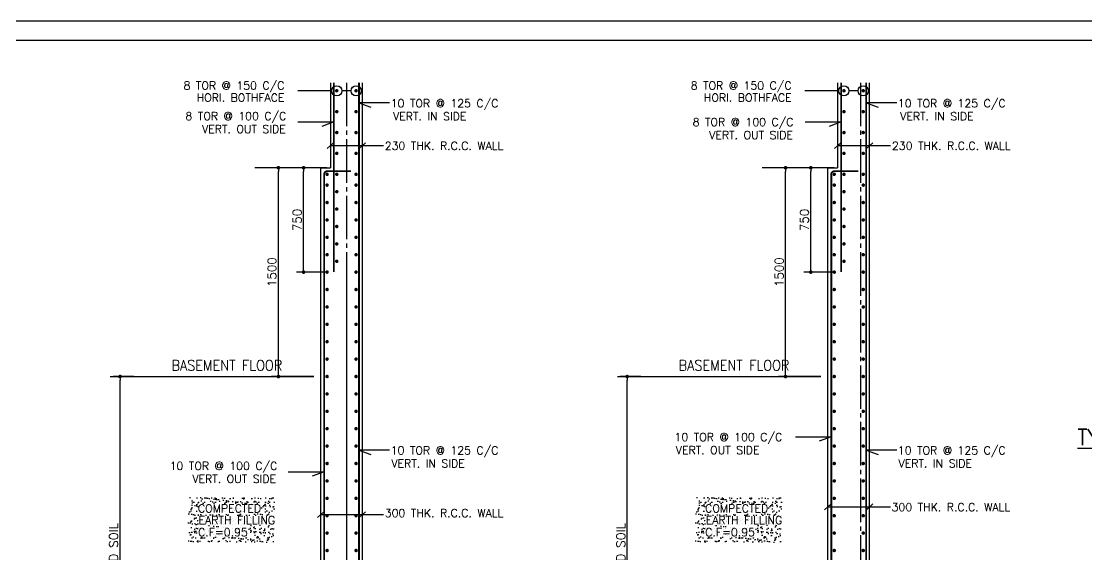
# Model space of a CAD drawing. Extents: x -200722 to 834823, y -494970 to 88783.
# Drawn here: x 463223 to 493841, y -133571 to -118243 of the extents above; entities that cross this region are included whole.
import ezdxf

# ---------------------------------------------------------------- set-up
doc = ezdxf.new("R2010")
doc.units = 0
doc.header["$LTSCALE"] = 100
doc.header["$MEASUREMENT"] = 0
doc.header["$PDMODE"] = 34
doc.linetypes.add('ACAD_ISO04W100', pattern=[30, 24, -3, 0, -3])
doc.linetypes.add('CL', pattern=[3.25, 2.5, -0.25, 0.25, -0.25])
doc.layers.get('0').update_dxf_attribs({"linetype": 'CONTINUOUS'})
doc.layers.get('DEFPOINTS').update_dxf_attribs({"linetype": 'CONTINUOUS'})
for name, color, linetype in [('5', 4, 'CONTINUOUS'), ('A-Grid', 5, 'ACAD_ISO04W100'), ('BEAM', 4, 'CONTINUOUS'), ('DIM', 3, 'CONTINUOUS'), ('HATCH WALL', 8, 'CONTINUOUS'), ('STEEL', 6, 'CONTINUOUS'), ('TEXT', 2, 'CONTINUOUS')]:
    doc.layers.add(name, color=color, linetype=linetype)
doc.layers.add('9_PRINT BOUNDARY_NON PRINT', color=32, linetype='CONTINUOUS', plot=False)
doc.layers.add('9_TITLE TEXT', color=7, linetype='CONTINUOUS', lineweight=20)
doc.styles.add('ROMANS', font='romans.shx')
doc.styles.get("Standard").update_dxf_attribs({"font": 'simplex.shx'})
doc.dimstyles.new('STANDARD$0', dxfattribs={"dimtxt": 2.5, "dimasz": 2.5, "dimexe": 2, "dimexo": 0.7, "dimgap": 0.9, "dimtad": 1, "dimdec": 0, "dimdsep": 46, "dimtxsty": 'ROMANS', "dimcen": 0.09, "dimclrd": 4, "dimclre": 4, "dimclrt": 3, "dimadec": 0, "dimazin": 0, "dimtfac": 1, "dimtdec": 0, "dimtmove": 0, "dimatfit": 3, "dimfxl": 1, "dimtolj": 1, "dimtzin": 0, "dimarcsym": 0})

# ---------------------------------------------------------------- blocks, each defined once
blk = doc.blocks.new('DOT')
at = {"color": 0, "linetype": 'ByBlock'}
blk.add_line((-0.5, 0), (-1, 0), dxfattribs=at)
at = {"color": 0, "linetype": 'ByBlock', "const_width": 0.5}
blk.add_lwpolyline([(-0.25, 0, 1), (0.25, 0, 1)], format="xyb", close=True, dxfattribs=at)
blk = doc.blocks.new('*D1252')
at = {"layer": 'BEAM', "color": 0, "lineweight": -2, "transparency": 16777216}
for p, q in [((466454, -128451), (465860, -128451)), ((466060, -142347), (466060, -128555)), ((466454, -142451), (465860, -142451))]:
    blk.add_line(p, q, dxfattribs=at)
at = {"layer": 'DEFPOINTS', "color": 0, "lineweight": -3, "transparency": 16777216}
for p in [(466060, -128451), (466654, -128451, 17104), (466654, -142451)]:
    blk.add_point(p, dxfattribs=at)
at = {"layer": 'BEAM', "color": 0, "lineweight": -2, "transparency": 16777216, "xscale": 104, "yscale": 104, "zscale": 104}
for p, rotation in [((466060, -128451), 90), ((466060, -142451), 270)]:
    blk.add_blockref('DOT', p, dxfattribs=dict(at, rotation=rotation))
at = {"layer": 'BEAM', "color": 0, "transparency": 16777216, "insert": (465876, -135451), "char_height": 248, "attachment_point": 5, "rotation": 90}
blk.add_mtext('\\A1;{\\C4;MINI. 3500 OR UP TO GOOD SOIL}', dxfattribs=at)
blk = doc.blocks.new('_DOT')
at = {"color": 0, "linetype": 'ByBlock'}
blk.add_line((-0.5, 0), (-1, 0), dxfattribs=at)
at = {"color": 0, "linetype": 'ByBlock', "const_width": 0.5}
blk.add_lwpolyline([(-0.25, 0, 1), (0.25, 0, 1)], format="xyb", close=True, dxfattribs=at)
blk = doc.blocks.new('*D1271')
at = {"layer": 'BEAM', "color": 0, "lineweight": -2, "transparency": 16777216}
for p, q in [((472006, -122451), (471136, -122451)), ((471336, -125347), (471336, -122555)), ((472006, -125451), (471136, -125451))]:
    blk.add_line(p, q, dxfattribs=at)
at = {"layer": 'DEFPOINTS', "color": 0, "lineweight": -3, "transparency": 16777216}
for p in [(471336, -122451), (472206, -122451, -34), (472206, -125451, -34)]:
    blk.add_point(p, dxfattribs=at)
at = {"layer": 'BEAM', "color": 0, "lineweight": -2, "transparency": 16777216, "xscale": 104, "yscale": 104, "zscale": 104}
for p, rotation in [((471336, -122451), 90), ((471336, -125451), 270)]:
    blk.add_blockref('DOT', p, dxfattribs=dict(at, rotation=rotation))
at = {"layer": 'BEAM', "color": 0, "transparency": 16777216, "insert": (471152, -123951), "char_height": 248, "attachment_point": 5, "rotation": 90}
blk.add_mtext('\\A1;750', dxfattribs=at)
blk = doc.blocks.new('*D1272')
at = {"layer": 'BEAM', "color": 0, "lineweight": -2, "transparency": 16777216}
for p, q in [((471626, -122451), (470411, -122451)), ((470611, -128347), (470611, -122555)), ((471626, -128451), (470411, -128451))]:
    blk.add_line(p, q, dxfattribs=at)
at = {"layer": 'DEFPOINTS', "color": 0, "lineweight": -3, "transparency": 16777216}
for p in [(470611, -122451), (471826, -122451, -34), (471826, -128451)]:
    blk.add_point(p, dxfattribs=at)
at = {"layer": 'BEAM', "color": 0, "lineweight": -2, "transparency": 16777216, "xscale": 104, "yscale": 104, "zscale": 104}
for p, rotation in [((470611, -122451), 90), ((470611, -128451), 270)]:
    blk.add_blockref('DOT', p, dxfattribs=dict(at, rotation=rotation))
at = {"layer": 'BEAM', "color": 0, "transparency": 16777216, "insert": (470427, -125451), "char_height": 248, "attachment_point": 5, "rotation": 90}
blk.add_mtext('\\A1;1500', dxfattribs=at)
blk = doc.blocks.new('*D1275')
at = {"layer": 'BEAM', "color": 0, "lineweight": -2, "transparency": 16777216}
for p, q in [((481029, -128451), (480436, -128451)), ((480636, -142347), (480636, -128555)), ((481029, -142451), (480436, -142451))]:
    blk.add_line(p, q, dxfattribs=at)
at = {"layer": 'DEFPOINTS', "color": 0, "lineweight": -3, "transparency": 16777216}
for p in [(480636, -128451), (481229, -128451, 17104), (481229, -142451)]:
    blk.add_point(p, dxfattribs=at)
at = {"layer": 'BEAM', "color": 0, "lineweight": -2, "transparency": 16777216, "xscale": 104, "yscale": 104, "zscale": 104}
for p, rotation in [((480636, -128451), 90), ((480636, -142451), 270)]:
    blk.add_blockref('DOT', p, dxfattribs=dict(at, rotation=rotation))
at = {"layer": 'BEAM', "color": 0, "transparency": 16777216, "insert": (480452, -135451), "char_height": 248, "attachment_point": 5, "rotation": 90}
blk.add_mtext('\\A1;{\\C4;MINI. 3500 OR UP TO GOOD SOIL}', dxfattribs=at)
blk = doc.blocks.new('*D1284')
at = {"layer": 'BEAM', "color": 0, "lineweight": -2, "transparency": 16777216}
for p, q in [((486582, -122451), (485712, -122451)), ((485912, -125347), (485912, -122555)), ((486582, -125451), (485712, -125451))]:
    blk.add_line(p, q, dxfattribs=at)
at = {"layer": 'DEFPOINTS', "color": 0, "lineweight": -3, "transparency": 16777216}
for p in [(485912, -122451), (486782, -122451, -34), (486782, -125451, -34)]:
    blk.add_point(p, dxfattribs=at)
at = {"layer": 'BEAM', "color": 0, "lineweight": -2, "transparency": 16777216, "xscale": 104, "yscale": 104, "zscale": 104}
for p, rotation in [((485912, -122451), 90), ((485912, -125451), 270)]:
    blk.add_blockref('DOT', p, dxfattribs=dict(at, rotation=rotation))
at = {"layer": 'BEAM', "color": 0, "transparency": 16777216, "insert": (485728, -123951), "char_height": 248, "attachment_point": 5, "rotation": 90}
blk.add_mtext('\\A1;750', dxfattribs=at)
blk = doc.blocks.new('*D1285')
at = {"layer": 'BEAM', "color": 0, "lineweight": -2, "transparency": 16777216}
for p, q in [((486202, -122451), (484987, -122451)), ((485187, -128347), (485187, -122555)), ((486202, -128451), (484987, -128451))]:
    blk.add_line(p, q, dxfattribs=at)
at = {"layer": 'DEFPOINTS', "color": 0, "lineweight": -3, "transparency": 16777216}
for p in [(485187, -122451), (486402, -122451, -34), (486402, -128451)]:
    blk.add_point(p, dxfattribs=at)
at = {"layer": 'BEAM', "color": 0, "lineweight": -2, "transparency": 16777216, "xscale": 104, "yscale": 104, "zscale": 104}
for p, rotation in [((485187, -122451), 90), ((485187, -128451), 270)]:
    blk.add_blockref('DOT', p, dxfattribs=dict(at, rotation=rotation))
at = {"layer": 'BEAM', "color": 0, "transparency": 16777216, "insert": (485003, -125451), "char_height": 248, "attachment_point": 5, "rotation": 90}
blk.add_mtext('\\A1;1500', dxfattribs=at)

msp = doc.modelspace()

# ---------------------------------------------------------------- hatches: boundary and pattern name
at = {"layer": 'HATCH WALL', "lineweight": -3, "true_color": 0x000000}
h = msp.add_hatch(dxfattribs=at)
h.set_pattern_fill('AR-SAND', color=18, scale=100, style=0)
h.set_pattern_definition([(142.5, (818752.6, 279972.11), (6.299336, 192.682377), [0, -152, 0, -170, 0, -162.5]), (172.5, (818752.6, 279972.1), (-176.97767, 282.21461), [0, -82, 0, -137, 0, -52.5]), (212.5, (818875.6, 279972.11), (-311.414186, 0.565905), [0, -50, 0, -180, 0, -235]), (222.5, (818875.6, 279972.1), (-300.61266, 87.76756), [0, -25, 0, -118, 0, -135])])
h.paths.add_polyline_path([(468026.2, -131924.5), (470498.9, -131924.5), (470498.9, -133211.9), (468026.2, -133211.9)])
h = msp.add_hatch(dxfattribs=at)
h.set_pattern_fill('AR-SAND', color=18, scale=100, style=0)
h.set_pattern_definition([(142.5, (833328.09, 279972.11), (6.299336, 192.682377), [0, -152, 0, -170, 0, -162.5]), (172.5, (833328.09, 279972.1), (-176.97767, 282.21461), [0, -82, 0, -137, 0, -52.5]), (212.5, (833451.09, 279972.11), (-311.414186, 0.565905), [0, -50, 0, -180, 0, -235]), (222.5, (833451.09, 279972.1), (-300.61266, 87.76756), [0, -25, 0, -118, 0, -135])])
h.paths.add_polyline_path([(482601.7, -131924.5), (485074.4, -131924.5), (485074.4, -133211.9), (482601.7, -133211.9)])

# ---------------------------------------------------------------- linework, layer by layer
at = {"color": 18, "true_color": 0x000000}
msp.add_lwpolyline([(433669.4, -183032.7), (525079.4, -183032.7), (525079.4, -118792.7), (433669.4, -118792.7)], close=True, dxfattribs=at)
at = {"layer": '5', "color": 18, "lineweight": -3, "ltscale": 0.4, "true_color": 0x000000}
for p, q in [((472106.5, -120006.2), (472106.5, -122451.4)), ((473026.5, -137251.4), (473026.5, -120006.2)), ((486681.9, -120006.2), (486681.9, -122451.4)), ((487601.9, -137251.4), (487601.9, -120006.2)), ((471826.5, -137251.4), (471826.5, -122451.4)), ((471826.5, -122451.4, -33.9), (472106.5, -122451.4, -33.9)), ((486401.9, -137251.4), (486401.9, -122451.4)), ((486401.9, -122451.4, -33.9), (486681.9, -122451.4, -33.9)), ((465779, -128451.4, -27357.4), (471626.5, -128451.4)), ((480354.5, -128451.4, -27357.4), (486201.9, -128451.4))]:
    msp.add_line(p, q, dxfattribs=at)
at = {"layer": '9_PRINT BOUNDARY_NON PRINT', "color": 18, "true_color": 0x000000}
msp.add_lwpolyline([(433119.4, -183582.7), (525629.4, -183582.7), (525629.4, -118242.7), (433119.4, -118242.7)], close=True, dxfattribs=at)
at = {"layer": '9_TITLE TEXT', "color": 18, "true_color": 0x000000}
msp.add_lwpolyline([(525079.4, -118792.7), (433669.4, -118792.7), (433669.4, -183032.7), (525079.4, -183032.7)], dxfattribs=at)
at = {"layer": 'A-Grid', "color": 8, "linetype": 'CL', "ltscale": 5}
msp.add_lwpolyline([(472566.5, -120006.2), (472566.5, -144689.9)], dxfattribs=at)
for points, elevation in [([(487341.9, -120006.2), (487341.9, -144689.9)], -33.9), ([(472566.5, -125320.2), (472566.5, -144689.9)], -29786.5)]:
    msp.add_lwpolyline(points, dxfattribs=dict(at, elevation=elevation))
at = {"layer": 'DIM', "color": 18, "lineweight": -3, "ltscale": 0.4, "true_color": 0x000000}
for p, q in [((471637.1, -122451.4, -33.9), (469937.4, -122451.4, -33.9)), ((486212.6, -122451.4, -33.9), (484512.9, -122451.4, -33.9))]:
    msp.add_line(p, q, dxfattribs=at)
at = {"layer": 'STEEL', "color": 18, "lineweight": -3, "ltscale": 0.4, "true_color": 0x000000, "const_width": 50.8}
for points in [[(472926.5, -120006.2), (472926.5, -141642.1), (471126.5, -141642.1)], [(487501.9, -120006.2), (487501.9, -141642.1), (485701.9, -141642.1)]]:
    msp.add_lwpolyline(points, dxfattribs=at)
at = {"layer": 'STEEL', "color": 18, "lineweight": -3, "ltscale": 0.4, "true_color": 0x000000, "const_width": 50.8, "elevation": -33.9}
for points in [[(472206.5, -120006.2), (472206.5, -125451.4)], [(486781.9, -120006.2), (486781.9, -125451.4)]]:
    msp.add_lwpolyline(points, dxfattribs=at)
at = {"layer": 'STEEL', "color": 18, "lineweight": -3, "ltscale": 0.4, "true_color": 0x000000, "const_width": 50}
for points in [[(472314.1, -120238.9, 1), (472264.1, -120238.9, 1)], [(472818.8, -120238.9, -1), (472868.8, -120238.9, -1)], [(486889.5, -120238.9, 1), (486839.5, -120238.9, 1)], [(487394.3, -120238.9, -1), (487444.3, -120238.9, -1)], [(472314.1, -120838.9, 1), (472264.1, -120838.9, 1)], [(472818.8, -120838.9, -1), (472868.8, -120838.9, -1)], [(486889.5, -120838.9, 1), (486839.5, -120838.9, 1)], [(487394.3, -120838.9, -1), (487444.3, -120838.9, -1)], [(472314.1, -121438.9, 1), (472264.1, -121438.9, 1)], [(472818.8, -121438.9, -1), (472868.8, -121438.9, -1)], [(486889.5, -121438.9, 1), (486839.5, -121438.9, 1)], [(487394.3, -121438.9, -1), (487444.3, -121438.9, -1)], [(472314.1, -122038.9, 1), (472264.1, -122038.9, 1)], [(472818.8, -122038.9, -1), (472868.8, -122038.9, -1)], [(486889.5, -122038.9, 1), (486839.5, -122038.9, 1)], [(487394.3, -122038.9, -1), (487444.3, -122038.9, -1)], [(471985.7, -122638.9, -1), (472035.7, -122638.9, -1)], [(472314.1, -122638.9, 1), (472264.1, -122638.9, 1)], [(472818.8, -122638.9, -1), (472868.8, -122638.9, -1)], [(486561.2, -122638.9, -1), (486611.2, -122638.9, -1)], [(486889.5, -122638.9, 1), (486839.5, -122638.9, 1)], [(487394.3, -122638.9, -1), (487444.3, -122638.9, -1)], [(471985.7, -122950.3, -1), (472035.7, -122950.3, -1)], [(472818.8, -122950.3, -1), (472868.8, -122950.3, -1)], [(486561.2, -122950.3, -1), (486611.2, -122950.3, -1)], [(487394.3, -122950.3, -1), (487444.3, -122950.3, -1)], [(472314.1, -123138.9, 1), (472264.1, -123138.9, 1)], [(486889.5, -123138.9, 1), (486839.5, -123138.9, 1)], [(471985.7, -123450.3, -1), (472035.7, -123450.3, -1)], [(472314.1, -123638.9, 1), (472264.1, -123638.9, 1)], [(472818.8, -123450.3, -1), (472868.8, -123450.3, -1)], [(486561.2, -123450.3, -1), (486611.2, -123450.3, -1)], [(486889.5, -123638.9, 1), (486839.5, -123638.9, 1)], [(487394.3, -123450.3, -1), (487444.3, -123450.3, -1)], [(471985.7, -123950.3, -1), (472035.7, -123950.3, -1)], [(472818.8, -123950.3, -1), (472868.8, -123950.3, -1)], [(486561.2, -123950.3, -1), (486611.2, -123950.3, -1)], [(487394.3, -123950.3, -1), (487444.3, -123950.3, -1)], [(472314.1, -124138.9, 1), (472264.1, -124138.9, 1)], [(486889.5, -124138.9, 1), (486839.5, -124138.9, 1)], [(471985.7, -124450.3, -1), (472035.7, -124450.3, -1)], [(472314.1, -124638.9, 1), (472264.1, -124638.9, 1)], [(472818.8, -124450.3, -1), (472868.8, -124450.3, -1)], [(486561.2, -124450.3, -1), (486611.2, -124450.3, -1)], [(486889.5, -124638.9, 1), (486839.5, -124638.9, 1)], [(487394.3, -124450.3, -1), (487444.3, -124450.3, -1)], [(471985.7, -124950.3, -1), (472035.7, -124950.3, -1)], [(472818.8, -124950.3, -1), (472868.8, -124950.3, -1)], [(486561.2, -124950.3, -1), (486611.2, -124950.3, -1)], [(487394.3, -124950.3, -1), (487444.3, -124950.3, -1)], [(472314.1, -125138.9, 1), (472264.1, -125138.9, 1)], [(486889.5, -125138.9, 1), (486839.5, -125138.9, 1)], [(471985.7, -125450.3, -1), (472035.7, -125450.3, -1)], [(472818.8, -125450.3, -1), (472868.8, -125450.3, -1)], [(486561.2, -125450.3, -1), (486611.2, -125450.3, -1)], [(487394.3, -125450.3, -1), (487444.3, -125450.3, -1)], [(471985.7, -125950.3, -1), (472035.7, -125950.3, -1)], [(472818.8, -125950.3, -1), (472868.8, -125950.3, -1)], [(486561.2, -125950.3, -1), (486611.2, -125950.3, -1)], [(487394.3, -125950.3, -1), (487444.3, -125950.3, -1)], [(471985.7, -126450.3, -1), (472035.7, -126450.3, -1)], [(472818.8, -126450.3, -1), (472868.8, -126450.3, -1)], [(486561.2, -126450.3, -1), (486611.2, -126450.3, -1)], [(487394.3, -126450.3, -1), (487444.3, -126450.3, -1)], [(471985.7, -126950.3, -1), (472035.7, -126950.3, -1)], [(472818.8, -126950.3, -1), (472868.8, -126950.3, -1)], [(486561.2, -126950.3, -1), (486611.2, -126950.3, -1)], [(487394.3, -126950.3, -1), (487444.3, -126950.3, -1)], [(471985.7, -127450.3, -1), (472035.7, -127450.3, -1)], [(472818.8, -127450.3, -1), (472868.8, -127450.3, -1)], [(486561.2, -127450.3, -1), (486611.2, -127450.3, -1)], [(487394.3, -127450.3, -1), (487444.3, -127450.3, -1)], [(471985.7, -127950.3, -1), (472035.7, -127950.3, -1)], [(472818.8, -127950.3, -1), (472868.8, -127950.3, -1)], [(486561.2, -127950.3, -1), (486611.2, -127950.3, -1)], [(487394.3, -127950.3, -1), (487444.3, -127950.3, -1)], [(471985.7, -128450.3, -1), (472035.7, -128450.3, -1)], [(472818.8, -128450.3, -1), (472868.8, -128450.3, -1)], [(486561.2, -128450.3, -1), (486611.2, -128450.3, -1)], [(487394.3, -128450.3, -1), (487444.3, -128450.3, -1)], [(471985.7, -128950.3, -1), (472035.7, -128950.3, -1)], [(472818.8, -128950.3, -1), (472868.8, -128950.3, -1)], [(486561.2, -128950.3, -1), (486611.2, -128950.3, -1)], [(487394.3, -128950.3, -1), (487444.3, -128950.3, -1)], [(471985.7, -129450.3, -1), (472035.7, -129450.3, -1)], [(472818.8, -129450.3, -1), (472868.8, -129450.3, -1)], [(486561.2, -129450.3, -1), (486611.2, -129450.3, -1)], [(487394.3, -129450.3, -1), (487444.3, -129450.3, -1)], [(471985.7, -129950.3, -1), (472035.7, -129950.3, -1)], [(472818.8, -129950.3, -1), (472868.8, -129950.3, -1)], [(486561.2, -129950.3, -1), (486611.2, -129950.3, -1)], [(487394.3, -129950.3, -1), (487444.3, -129950.3, -1)], [(471985.7, -130450.3, -1), (472035.7, -130450.3, -1)], [(472818.8, -130450.3, -1), (472868.8, -130450.3, -1)], [(486561.2, -130450.3, -1), (486611.2, -130450.3, -1)], [(487394.3, -130450.3, -1), (487444.3, -130450.3, -1)], [(471985.7, -130950.3, -1), (472035.7, -130950.3, -1)], [(472818.8, -130950.3, -1), (472868.8, -130950.3, -1)], [(486561.2, -130950.3, -1), (486611.2, -130950.3, -1)], [(487394.3, -130950.3, -1), (487444.3, -130950.3, -1)], [(471985.7, -131450.3, -1), (472035.7, -131450.3, -1)], [(472818.8, -131450.3, -1), (472868.8, -131450.3, -1)], [(486561.2, -131450.3, -1), (486611.2, -131450.3, -1)], [(487394.3, -131450.3, -1), (487444.3, -131450.3, -1)], [(471985.7, -131950.3, -1), (472035.7, -131950.3, -1)], [(472818.8, -131950.3, -1), (472868.8, -131950.3, -1)], [(486561.2, -131950.3, -1), (486611.2, -131950.3, -1)], [(487394.3, -131950.3, -1), (487444.3, -131950.3, -1)], [(471985.7, -132450.3, -1), (472035.7, -132450.3, -1)], [(472818.8, -132450.3, -1), (472868.8, -132450.3, -1)], [(486561.2, -132450.3, -1), (486611.2, -132450.3, -1)], [(487394.3, -132450.3, -1), (487444.3, -132450.3, -1)], [(471985.7, -132950.3, -1), (472035.7, -132950.3, -1)], [(472818.8, -132950.3, -1), (472868.8, -132950.3, -1)], [(486561.2, -132950.3, -1), (486611.2, -132950.3, -1)], [(487394.3, -132950.3, -1), (487444.3, -132950.3, -1)], [(471985.7, -133450.3, -1), (472035.7, -133450.3, -1)], [(472818.8, -133450.3, -1), (472868.8, -133450.3, -1)], [(486561.2, -133450.3, -1), (486611.2, -133450.3, -1)], [(487394.3, -133450.3, -1), (487444.3, -133450.3, -1)]]:
    msp.add_lwpolyline(points, format="xyb", close=True, dxfattribs=at)
at = {"layer": 'STEEL', "color": 18, "lineweight": -3, "ltscale": 0.4, "true_color": 0x000000, "const_width": 50.8, "elevation": -33.9}
for points in [[(472701.4, -122551.4), (472011.5, -122551.4, 0.4142136), (471926.5, -122636.4), (471926.5, -141751.6), (473726.5, -141751.6)], [(487276.9, -122551.4), (486586.9, -122551.4, 0.4142136), (486501.9, -122636.4), (486501.9, -141751.6), (488301.9, -141751.6)]]:
    msp.add_lwpolyline(points, format="xyb", dxfattribs=at)
at = {"layer": 'TEXT', "color": 18, "true_color": 0x000000}
for p, q in [((472143.5, -120238.9), (471168.1, -120238.9)), ((472698.3, -120238.9), (472434.6, -120238.9)), ((486719, -120238.9), (485743.6, -120238.9)), ((487273.8, -120238.9), (487010.1, -120238.9)), ((473806.5, -120589), (472926.5, -120589)), ((472926.5, -120589), (473271.7, -120714.2)), ((488382, -120589), (487501.9, -120589)), ((487501.9, -120589), (487847.1, -120714.2)), ((471173, -121135.8, -33.9), (472206.5, -121135.8, -33.9)), ((472206.5, -121135.8, -33.9), (471861.2, -121261, -33.9)), ((485748.5, -121135.8, -33.9), (486781.9, -121135.8, -33.9)), ((486781.9, -121135.8, -33.9), (486436.7, -121261, -33.9)), ((472199.4, -121731.6), (472013.8, -121897.4)), ((472106.5, -121814.6), (473630, -121814.6)), ((473119.4, -121731.6), (472933.8, -121897.4)), ((486774.8, -121731.6), (486589.2, -121897.4)), ((486681.9, -121814.6), (488205.5, -121814.6)), ((487694.8, -121731.6), (487509.2, -121897.4)), ((485468.5, -130187, -33.9), (486501.9, -130187, -33.9)), ((486501.9, -130187, -33.9), (486156.7, -130312.2, -33.9)), ((473806.5, -130563.1), (472926.5, -130563.1)), ((472926.5, -130563.1), (473271.7, -130688.3)), ((488382, -130563.1), (487501.9, -130563.1)), ((487501.9, -130563.1), (487847.1, -130688.3)), ((470893, -131188.2), (471926.5, -131188.2)), ((471926.5, -131188.2), (471581.2, -131313.4)), ((486494.7, -132113.5), (486309.1, -132279.4)), ((486401.8, -132196.6), (488205.5, -132196.6)), ((487694.8, -132113.5), (487509.2, -132279.4)), ((471919.3, -132336.2), (471733.6, -132502.1)), ((471826.3, -132419.3), (473630, -132419.3)), ((473119.4, -132336.2), (472933.8, -132502.1))]:
    msp.add_line(p, q, dxfattribs=at)
for centre in [(472289.1, -120238.9), (472843.8, -120238.9), (486864.5, -120238.9), (487419.3, -120238.9)]:
    msp.add_circle(centre, 145.5, dxfattribs=at)

# ---------------------------------------------------------------- texts
for s, p in [('8 TOR @ 150 C/C', (467885.7, -120203.1, -7446.6)), ('8 TOR @ 150 C/C', (482461.2, -120203.1, -7446.6)), ('HORI. BOTHFACE', (468261.6, -120551.3, -7446.6)), ('HORI. BOTHFACE', (482837.1, -120551.3, -7446.6)), ('10 TOR @ 125 C/C', (473839.4, -120714.1)), ('10 TOR @ 125 C/C', (488414.9, -120714.1)), ('8 TOR @ 100 C/C', (467940.8, -121080.8, -33.9)), ('VERT. IN SIDE', (473906, -121087.9)), ('VERT. IN SIDE', (488481.5, -121087.9)), ('VERT. OUT SIDE', (468417.9, -121454.6, -33.9)), ('8 TOR @ 100 C/C', (482516.3, -121252.8, -33.9)), ('VERT. OUT SIDE', (482993.3, -121626.6, -33.9)), ('230 THK. R.C.C. WALL', (473668.6, -121936)), ('230 THK. R.C.C. WALL', (488244, -121936)), ('10 TOR @ 100 C/C', (481996.1, -130306, -33.9)), ('10 TOR @ 125 C/C', (473839.4, -130688.3)), ('10 TOR @ 125 C/C', (488414.9, -130688.3)), ('VERT. OUT SIDE', (482033.3, -130679.8, -33.9)), ('10 TOR @ 100 C/C', (467485.5, -131133.2)), ('VERT. IN SIDE', (473859.3, -131062.1)), ('VERT. IN SIDE', (488434.7, -131062.1)), ('VERT. OUT SIDE', (468137.9, -131507)), ('COMPECTED ', (468299.5, -132354.7, -7446.6)), ('300 THK. R.C.C. WALL', (473668.6, -132489.1)), ('COMPECTED ', (482875, -132354.7, -7446.6)), ('300 THK. R.C.C. WALL', (488233.9, -132320.4)), ('EARTH FILLING', (468317.8, -132694, -7446.6)), ('EARTH FILLING', (482893.3, -132694, -7446.6)), ('C.F=0.95', (468302.7, -133040.3, -7446.6)), ('C.F=0.95', (482878.1, -133040.3, -7446.6))]:
    msp.add_text(s, height=230, dxfattribs=at).set_placement(p)
at = {"layer": 'TEXT', "color": 18, "true_color": 0x000000, "width": 0.9}
for p in [(467540.3, -128278.4, -3284.7), (482115.8, -128278.4, -3284.7)]:
    msp.add_text('BASEMENT FLOOR', height=300, dxfattribs=at).set_placement(p)
at = {"layer": 'TEXT', "color": 18, "true_color": 0x000000, "style": 'ROMANS', "width": 0.9}
msp.add_text('%%UTYPICAL DETAIL OF STIRRUPS', height=460, dxfattribs=at).set_placement((493575.1, -130420.6))

# ---------------------------------------------------------------- dimensions: what is measured, and where the dimension line sits
at = {"layer": 'BEAM', "color": 18, "true_color": 0x000000}
for base, p1, p2, picture, middle in [((470611.5, -122451.4), (471826.5, -128451.4), (471826.5, -122451.4, -33.9), '*D1272', (470427.5, -125451.4)), ((471336.2, -122451.4), (472206.5, -125451.4, -33.9), (472206.5, -122451.4, -33.9), '*D1271', (471152.2, -123951.4)), ((485187, -122451.4), (486401.9, -128451.4), (486401.9, -122451.4, -33.9), '*D1285', (485003, -125451.4)), ((485911.7, -122451.4), (486781.9, -125451.4, -33.9), (486781.9, -122451.4, -33.9), '*D1284', (485727.7, -123951.4))]:
    dim = msp.add_linear_dim(base=base, p1=p1, p2=p2, angle=90, dimstyle='STANDARD$0', override={"dimscale": 8, "dimtxt": 31, "dimasz": 13, "dimexe": 25, "dimexo": 25, "dimgap": 7.5, "dimlfac": 0.25, "dimzin": 3, "dimtxsty": 'Standard', "dimblk": 'DOT', "dimcen": 3, "dimdle": 4, "dimclrd": 0, "dimclre": 0, "dimclrt": 0, "dimtmove": 2, "dimldrblk": 'DOT', "dimtzin": 3}, dxfattribs=at)
    dim.commit()
    dim.dimension.update_dxf_attribs({"geometry": picture, "text_midpoint": middle})
for base, p1, p2, picture, middle in [((466060.3, -128451.4, -62057), (466654, -142451.4, -62057), (466654, -128451.4, -44952.9), '*D1252', (465876.3, -135451.4, -62057)), ((480635.8, -128451.4, -62057), (481229.4, -142451.4, -62057), (481229.4, -128451.4, -44952.9), '*D1275', (480451.8, -135451.4, -62057))]:
    dim = msp.add_linear_dim(base=base, p1=p1, p2=p2, angle=90, text='{\\C4;MINI. <> OR UP TO GOOD SOIL}', dimstyle='STANDARD$0', override={"dimscale": 8, "dimtxt": 31, "dimasz": 13, "dimexe": 25, "dimexo": 25, "dimgap": 7.5, "dimlfac": 0.25, "dimzin": 3, "dimtxsty": 'Standard', "dimblk": 'DOT', "dimcen": 3, "dimdle": 4, "dimclrd": 0, "dimclre": 0, "dimclrt": 0, "dimtmove": 2, "dimldrblk": 'DOT', "dimtzin": 3}, dxfattribs=at)
    dim.commit()
    dim.dimension.update_dxf_attribs({"geometry": picture, "text_midpoint": middle})

doc.saveas('drawing.dxf')
